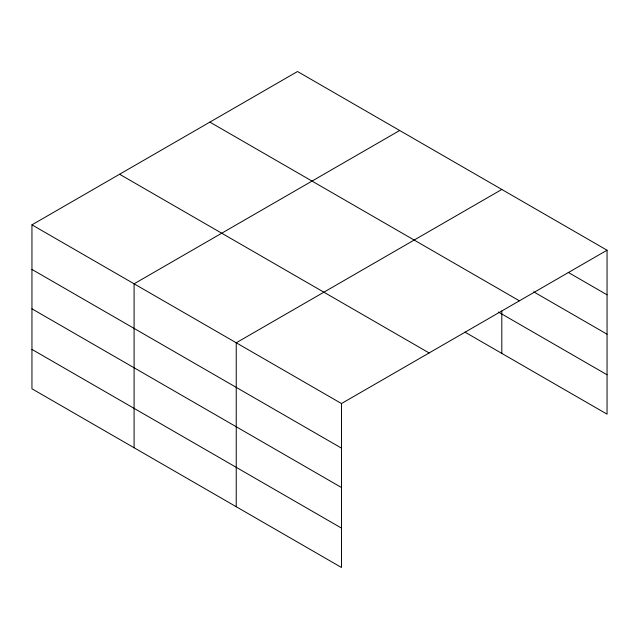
<?xml version="1.0" encoding="UTF-8"?>
<svg xmlns="http://www.w3.org/2000/svg" width="639" height="639" viewBox="0 0 639 639"><rect width="100%" height="100%" fill="white"/><g stroke="black" fill="none" stroke-linecap="round" stroke-linejoin="round"><path stroke-width="0.96" d="M341.482 487.517L341.482 403.544L31.95 224.84L31.95 388.784L341.482 567.488L341.482 487.517L31.95 308.813M464.904 332.088L607.05 414.16L607.05 250.216L297.518 71.512L31.95 224.84M399.663 130.492L134.094 283.812L134.094 447.755M501.807 189.463L236.238 342.784L236.238 506.727M341.482 403.544L607.05 250.216M568.231 272.398L607.05 294.811M533.725 291.863L607.05 334.197M209.88 122.113L519.411 300.817M498.38 312.032L607.05 374.773M119.589 174.247L429.12 352.952M31.95 269.434L341.482 448.139M31.95 349.397L341.482 528.102M501.807 311.041L501.807 353.399"/></g></svg>
